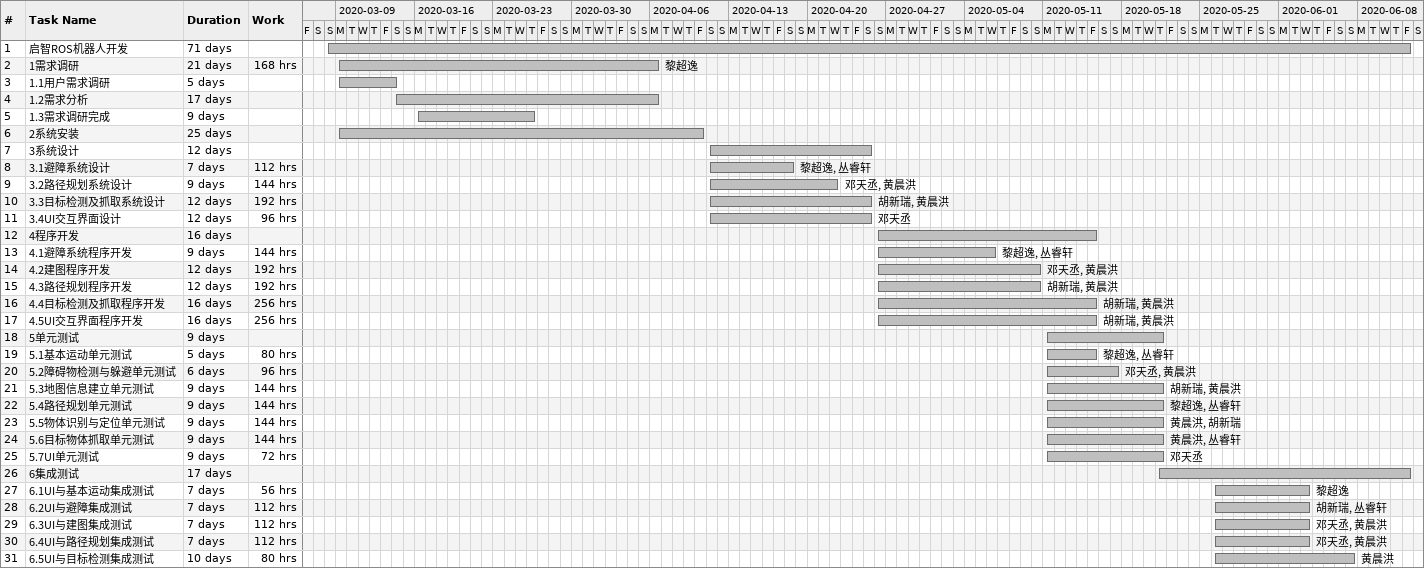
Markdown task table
| ID | Task | Duration | Start | Finish | Resources | Work (h) |
|---|---|---|---|---|---|---|
| 1 | 启智ROS机器人开发 | 71d | 2020-03-08 | 2020-06-12 |  |  |
| 2 | 1需求调研 | 21d | 2020-03-09 | 2020-04-06 | 黎超逸 | 168 |
| 3 | 1.1用户需求调研 | 5d | 2020-03-09 | 2020-03-14 |  |  |
| 4 | 1.2需求分析 | 17d | 2020-03-14 | 2020-04-06 |  |  |
| 5 | 1.3需求调研完成 | 9d | 2020-03-16 | 2020-03-26 |  |  |
| 6 | 2系统安装 | 25d | 2020-03-09 | 2020-04-10 |  |  |
| 7 | 3系统设计 | 12d | 2020-04-11 | 2020-04-25 |  |  |
| 8 | 3.1避障系统设计 | 7d | 2020-04-11 | 2020-04-18 | 黎超逸, 丛睿轩 | 112 |
| 9 | 3.2路径规划系统设计 | 9d | 2020-04-11 | 2020-04-22 | 邓天丞, 黄晨洪 | 144 |
| 10 | 3.3目标检测及抓取系统设计 | 12d | 2020-04-11 | 2020-04-25 | 胡新瑞, 黄晨洪 | 192 |
| 11 | 3.4UI交互界面设计 | 12d | 2020-04-11 | 2020-04-25 | 邓天丞 | 96 |
| 12 | 4程序开发 | 16d | 2020-04-26 | 2020-05-15 |  |  |
| 13 | 4.1避障系统程序开发 | 9d | 2020-04-26 | 2020-05-06 | 黎超逸, 丛睿轩 | 144 |
| 14 | 4.2建图程序开发 | 12d | 2020-04-26 | 2020-05-10 | 邓天丞, 黄晨洪 | 192 |
| 15 | 4.3路径规划程序开发 | 12d | 2020-04-26 | 2020-05-10 | 胡新瑞, 黄晨洪 | 192 |
| 16 | 4.4目标检测及抓取程序开发 | 16d | 2020-04-26 | 2020-05-15 | 胡新瑞, 黄晨洪 | 256 |
| 17 | 4.5UI交互界面程序开发 | 16d | 2020-04-26 | 2020-05-15 | 胡新瑞, 黄晨洪 | 256 |
| 18 | 5单元测试 | 9d | 2020-05-11 | 2020-05-21 |  |  |
| 19 | 5.1基本运动单元测试 | 5d | 2020-05-11 | 2020-05-15 | 黎超逸, 丛睿轩 | 80 |
| 20 | 5.2障碍物检测与躲避单元测试 | 6d | 2020-05-11 | 2020-05-17 | 邓天丞, 黄晨洪 | 96 |
| 21 | 5.3地图信息建立单元测试 | 9d | 2020-05-11 | 2020-05-21 | 胡新瑞, 黄晨洪 | 144 |
| 22 | 5.4路径规划单元测试 | 9d | 2020-05-11 | 2020-05-21 | 黎超逸, 丛睿轩 | 144 |
| 23 | 5.5物体识别与定位单元测试 | 9d | 2020-05-11 | 2020-05-21 | 黄晨洪, 胡新瑞 | 144 |
| 24 | 5.6目标物体抓取单元测试 | 9d | 2020-05-11 | 2020-05-21 | 黄晨洪, 丛睿轩 | 144 |
| 25 | 5.7UI单元测试 | 9d | 2020-05-11 | 2020-05-21 | 邓天丞 | 72 |
| 26 | 6集成测试 | 17d | 2020-05-21 | 2020-06-12 |  |  |
| 27 | 6.1UI与基本运动集成测试 | 7d | 2020-05-26 | 2020-06-03 | 黎超逸 | 56 |
| 28 | 6.2UI与避障集成测试 | 7d | 2020-05-26 | 2020-06-03 | 胡新瑞, 丛睿轩 | 112 |
| 29 | 6.3UI与建图集成测试 | 7d | 2020-05-26 | 2020-06-03 | 邓天丞, 黄晨洪 | 112 |
| 30 | 6.4UI与路径规划集成测试 | 7d | 2020-05-26 | 2020-06-03 | 邓天丞, 黄晨洪 | 112 |
| 31 | 6.5UI与目标检测集成测试 | 10d | 2020-05-26 | 2020-06-07 | 黄晨洪 | 80 |
